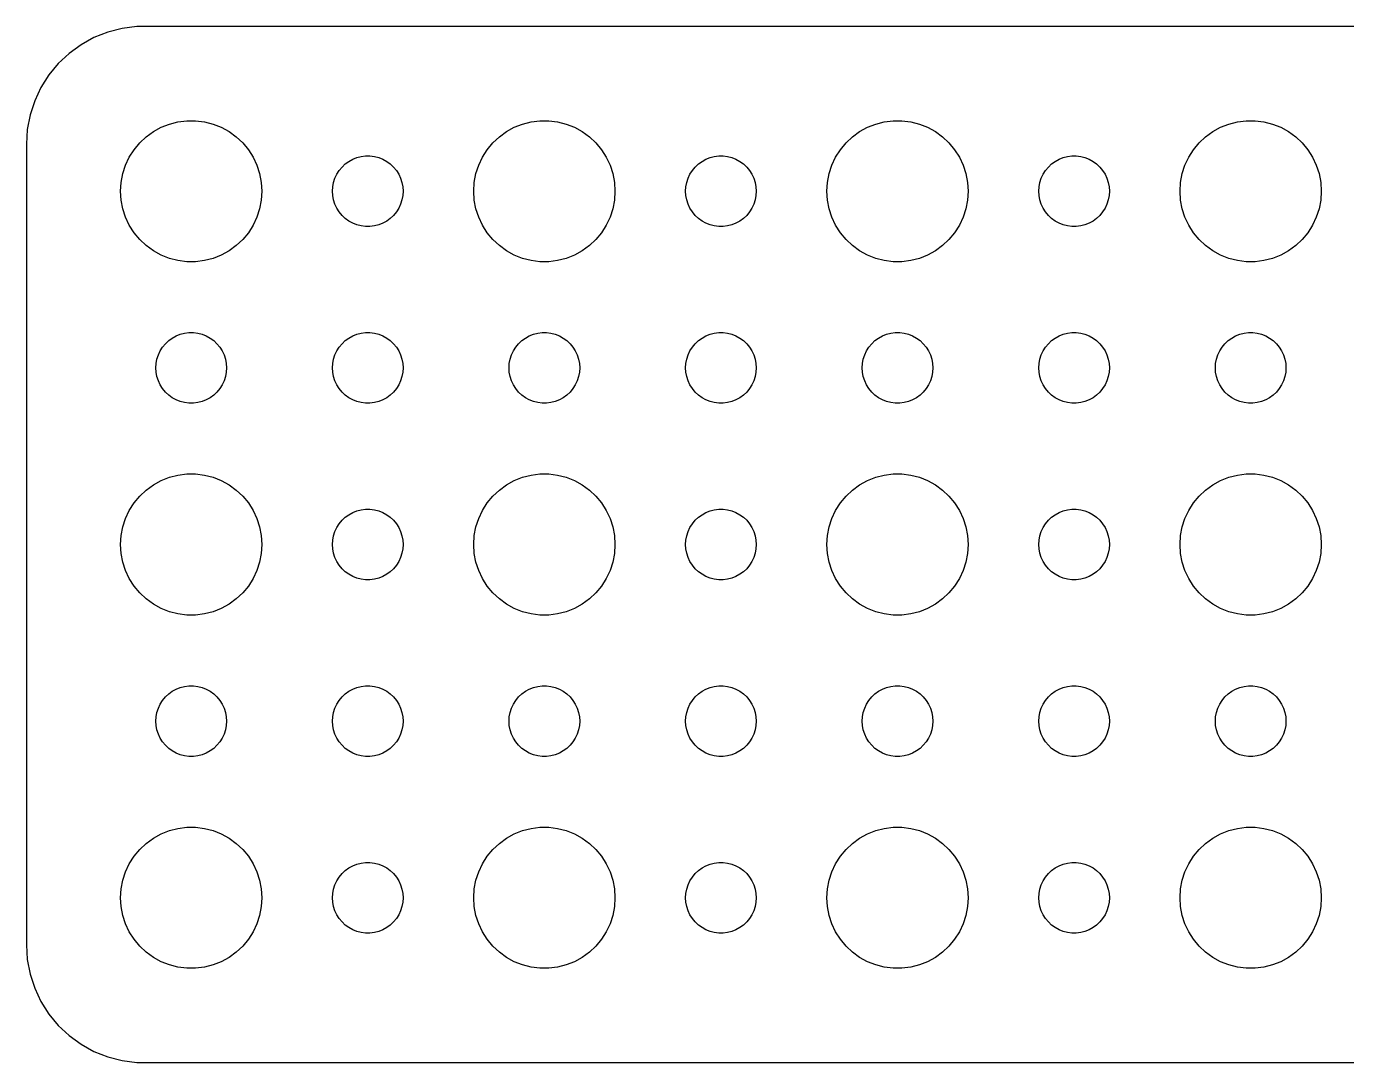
# Model space of a CAD drawing. Extents: x -112 to 112, y -22 to 22.
# Drawn here: x -112 to -55.9, y -22 to 22 of the extents above; entities that cross this region are included whole.
import ezdxf

# ---------------------------------------------------------------- set-up
doc = ezdxf.new("R2010")
doc.units = 0
doc.layers.get('0').update_dxf_attribs({"linetype": 'CONTINUOUS'})

msp = doc.modelspace()

# ---------------------------------------------------------------- linework, layer by layer
msp.add_lwpolyline([(107, 21.997), (-107, 21.997), (-107, 21.9901), (-107.314, 21.9901), (-107.937, 21.9114), (-108.545, 21.7553), (-109.129, 21.5241), (-109.679, 21.2216), (-110.187, 20.8526), (-110.645, 20.4227), (-111.045, 19.9389), (-111.382, 19.4088), (-111.649, 18.8406), (-111.843, 18.2434), (-111.961, 17.6267), (-112, 17), (-112, -17), (-111.961, -17.6267), (-111.843, -18.2434), (-111.649, -18.8406), (-111.382, -19.4088), (-111.045, -19.9389), (-110.645, -20.4227), (-110.187, -20.8526), (-109.679, -21.2216), (-109.129, -21.5241), (-108.545, -21.7553), (-107.937, -21.9114), (-107.314, -21.9901), (-107, -21.9901), (-107, -21.997), (107, -21.997)])
for points in [[(-105.188, 12.0059), (-105.562, 12.0531), (-105.927, 12.1468), (-106.277, 12.2855), (-106.607, 12.467), (-106.912, 12.6885), (-107.187, 12.9464), (-107.427, 13.2366), (-107.629, 13.5547), (-107.789, 13.8956), (-107.906, 14.2539), (-107.976, 14.624), (-108, 15), (-107.976, 15.376), (-107.906, 15.7461), (-107.789, 16.1044), (-107.629, 16.4453), (-107.427, 16.7634), (-107.187, 17.0536), (-106.912, 17.3115), (-106.607, 17.533), (-106.277, 17.7145), (-105.927, 17.8532), (-105.562, 17.9469), (-105.188, 17.9941), (-104.812, 17.9941), (-104.438, 17.9469), (-104.073, 17.8532), (-103.723, 17.7145), (-103.393, 17.533), (-103.088, 17.3115), (-102.813, 17.0536), (-102.573, 16.7634), (-102.371, 16.4453), (-102.211, 16.1044), (-102.094, 15.7461), (-102.024, 15.376), (-102, 15), (-102.024, 14.624), (-102.094, 14.2539), (-102.211, 13.8956), (-102.371, 13.5547), (-102.573, 13.2366), (-102.813, 12.9464), (-103.088, 12.6885), (-103.393, 12.467), (-103.723, 12.2855), (-104.073, 12.1468), (-104.438, 12.0531), (-104.812, 12.0059)], [(-90.1884, 12.0059), (-90.5621, 12.0531), (-90.9271, 12.1468), (-91.2773, 12.2855), (-91.6075, 12.467), (-91.9123, 12.6885), (-92.1869, 12.9464), (-92.4271, 13.2366), (-92.6289, 13.5547), (-92.7893, 13.8956), (-92.9057, 14.2539), (-92.9763, 14.624), (-93, 15), (-92.9763, 15.376), (-92.9057, 15.7461), (-92.7893, 16.1044), (-92.6289, 16.4453), (-92.4271, 16.7634), (-92.1869, 17.0536), (-91.9123, 17.3115), (-91.6075, 17.533), (-91.2773, 17.7145), (-90.9271, 17.8532), (-90.5621, 17.9469), (-90.1884, 17.9941), (-89.8116, 17.9941), (-89.4379, 17.9469), (-89.0729, 17.8532), (-88.7227, 17.7145), (-88.3925, 17.533), (-88.0877, 17.3115), (-87.8131, 17.0536), (-87.5729, 16.7634), (-87.3711, 16.4453), (-87.2107, 16.1044), (-87.0943, 15.7461), (-87.0237, 15.376), (-87, 15), (-87.0237, 14.624), (-87.0943, 14.2539), (-87.2107, 13.8956), (-87.3711, 13.5547), (-87.5729, 13.2366), (-87.8131, 12.9464), (-88.0877, 12.6885), (-88.3925, 12.467), (-88.7227, 12.2855), (-89.0729, 12.1468), (-89.4379, 12.0531), (-89.8116, 12.0059)], [(-75.1884, 12.0059), (-75.5621, 12.0531), (-75.9271, 12.1468), (-76.2773, 12.2855), (-76.6075, 12.467), (-76.9123, 12.6885), (-77.1869, 12.9464), (-77.4271, 13.2366), (-77.6289, 13.5547), (-77.7893, 13.8956), (-77.9057, 14.2539), (-77.9763, 14.624), (-78, 15), (-77.9763, 15.376), (-77.9057, 15.7461), (-77.7893, 16.1044), (-77.6289, 16.4453), (-77.4271, 16.7634), (-77.1869, 17.0536), (-76.9123, 17.3115), (-76.6075, 17.533), (-76.2773, 17.7145), (-75.9271, 17.8532), (-75.5621, 17.9469), (-75.1884, 17.9941), (-74.8116, 17.9941), (-74.4379, 17.9469), (-74.0729, 17.8532), (-73.7227, 17.7145), (-73.3925, 17.533), (-73.0877, 17.3115), (-72.8131, 17.0536), (-72.5729, 16.7634), (-72.3711, 16.4453), (-72.2107, 16.1044), (-72.0943, 15.7461), (-72.0237, 15.376), (-72, 15), (-72.0237, 14.624), (-72.0943, 14.2539), (-72.2107, 13.8956), (-72.3711, 13.5547), (-72.5729, 13.2366), (-72.8131, 12.9464), (-73.0877, 12.6885), (-73.3925, 12.467), (-73.7227, 12.2855), (-74.0729, 12.1468), (-74.4379, 12.0531), (-74.8116, 12.0059)], [(-60.1884, 12.0059), (-60.5621, 12.0531), (-60.9271, 12.1468), (-61.2773, 12.2855), (-61.6075, 12.467), (-61.9123, 12.6885), (-62.1869, 12.9464), (-62.4271, 13.2366), (-62.6289, 13.5547), (-62.7893, 13.8956), (-62.9057, 14.2539), (-62.9763, 14.624), (-63, 15), (-62.9763, 15.376), (-62.9057, 15.7461), (-62.7893, 16.1044), (-62.6289, 16.4453), (-62.4271, 16.7634), (-62.1869, 17.0536), (-61.9123, 17.3115), (-61.6075, 17.533), (-61.2773, 17.7145), (-60.9271, 17.8532), (-60.5621, 17.9469), (-60.1884, 17.9941), (-59.8116, 17.9941), (-59.4379, 17.9469), (-59.0729, 17.8532), (-58.7227, 17.7145), (-58.3925, 17.533), (-58.0877, 17.3115), (-57.8131, 17.0536), (-57.5729, 16.7634), (-57.3711, 16.4453), (-57.2107, 16.1044), (-57.0943, 15.7461), (-57.0237, 15.376), (-57, 15), (-57.0237, 14.624), (-57.0943, 14.2539), (-57.2107, 13.8956), (-57.3711, 13.5547), (-57.5729, 13.2366), (-57.8131, 12.9464), (-58.0877, 12.6885), (-58.3925, 12.467), (-58.7227, 12.2855), (-59.0729, 12.1468), (-59.4379, 12.0531), (-59.8116, 12.0059)], [(-97.5942, 13.503), (-97.7811, 13.5266), (-97.9635, 13.5734), (-98.1387, 13.6428), (-98.3037, 13.7335), (-98.4561, 13.8442), (-98.5935, 13.9732), (-98.7135, 14.1183), (-98.8145, 14.2774), (-98.8947, 14.4478), (-98.9529, 14.627), (-98.9882, 14.812), (-99, 15), (-98.9882, 15.188), (-98.9529, 15.373), (-98.8947, 15.5522), (-98.8145, 15.7226), (-98.7135, 15.8817), (-98.5935, 16.0268), (-98.4561, 16.1558), (-98.3037, 16.2665), (-98.1387, 16.3572), (-97.9635, 16.4266), (-97.7811, 16.4734), (-97.5942, 16.497), (-97.4058, 16.497), (-97.2189, 16.4734), (-97.0365, 16.4266), (-96.8613, 16.3572), (-96.6963, 16.2665), (-96.5439, 16.1558), (-96.4065, 16.0268), (-96.2865, 15.8817), (-96.1855, 15.7226), (-96.1053, 15.5522), (-96.0471, 15.373), (-96.0118, 15.188), (-96, 15), (-96.0118, 14.812), (-96.0471, 14.627), (-96.1053, 14.4478), (-96.1855, 14.2774), (-96.2865, 14.1183), (-96.4065, 13.9732), (-96.5439, 13.8442), (-96.6963, 13.7335), (-96.8613, 13.6428), (-97.0365, 13.5734), (-97.2189, 13.5266), (-97.4058, 13.503)], [(-82.5942, 13.503), (-82.7811, 13.5266), (-82.9635, 13.5734), (-83.1387, 13.6428), (-83.3037, 13.7335), (-83.4561, 13.8442), (-83.5935, 13.9732), (-83.7135, 14.1183), (-83.8145, 14.2774), (-83.8947, 14.4478), (-83.9529, 14.627), (-83.9882, 14.812), (-84, 15), (-83.9882, 15.188), (-83.9529, 15.373), (-83.8947, 15.5522), (-83.8145, 15.7226), (-83.7135, 15.8817), (-83.5935, 16.0268), (-83.4561, 16.1558), (-83.3037, 16.2665), (-83.1387, 16.3572), (-82.9635, 16.4266), (-82.7811, 16.4734), (-82.5942, 16.497), (-82.4058, 16.497), (-82.2189, 16.4734), (-82.0365, 16.4266), (-81.8613, 16.3572), (-81.6963, 16.2665), (-81.5439, 16.1558), (-81.4065, 16.0268), (-81.2865, 15.8817), (-81.1855, 15.7226), (-81.1053, 15.5522), (-81.0471, 15.373), (-81.0118, 15.188), (-81, 15), (-81.0118, 14.812), (-81.0471, 14.627), (-81.1053, 14.4478), (-81.1855, 14.2774), (-81.2865, 14.1183), (-81.4065, 13.9732), (-81.5439, 13.8442), (-81.6963, 13.7335), (-81.8613, 13.6428), (-82.0365, 13.5734), (-82.2189, 13.5266), (-82.4058, 13.503)], [(-67.5942, 13.503), (-67.7811, 13.5266), (-67.9635, 13.5734), (-68.1387, 13.6428), (-68.3037, 13.7335), (-68.4561, 13.8442), (-68.5935, 13.9732), (-68.7135, 14.1183), (-68.8145, 14.2774), (-68.8947, 14.4478), (-68.9529, 14.627), (-68.9882, 14.812), (-69, 15), (-68.9882, 15.188), (-68.9529, 15.373), (-68.8947, 15.5522), (-68.8145, 15.7226), (-68.7135, 15.8817), (-68.5935, 16.0268), (-68.4561, 16.1558), (-68.3037, 16.2665), (-68.1387, 16.3572), (-67.9635, 16.4266), (-67.7811, 16.4734), (-67.5942, 16.497), (-67.4058, 16.497), (-67.2189, 16.4734), (-67.0365, 16.4266), (-66.8613, 16.3572), (-66.6963, 16.2665), (-66.5439, 16.1558), (-66.4065, 16.0268), (-66.2865, 15.8817), (-66.1855, 15.7226), (-66.1053, 15.5522), (-66.0471, 15.373), (-66.0118, 15.188), (-66, 15), (-66.0118, 14.812), (-66.0471, 14.627), (-66.1053, 14.4478), (-66.1855, 14.2774), (-66.2865, 14.1183), (-66.4065, 13.9732), (-66.5439, 13.8442), (-66.6963, 13.7335), (-66.8613, 13.6428), (-67.0365, 13.5734), (-67.2189, 13.5266), (-67.4058, 13.503)], [(-105.094, 6.00296), (-105.281, 6.02657), (-105.464, 6.07342), (-105.639, 6.14276), (-105.804, 6.23351), (-105.956, 6.34423), (-106.093, 6.47318), (-106.214, 6.61832), (-106.314, 6.77737), (-106.395, 6.94781), (-106.453, 7.12697), (-106.488, 7.312), (-106.5, 7.5), (-106.488, 7.688), (-106.453, 7.87303), (-106.395, 8.05219), (-106.314, 8.22263), (-106.214, 8.38168), (-106.093, 8.52682), (-105.956, 8.65577), (-105.804, 8.76649), (-105.639, 8.85724), (-105.464, 8.92658), (-105.281, 8.97343), (-105.094, 8.99704), (-104.906, 8.99704), (-104.719, 8.97343), (-104.536, 8.92658), (-104.361, 8.85724), (-104.196, 8.76649), (-104.044, 8.65577), (-103.907, 8.52682), (-103.786, 8.38168), (-103.686, 8.22263), (-103.605, 8.05219), (-103.547, 7.87303), (-103.512, 7.688), (-103.5, 7.5), (-103.512, 7.312), (-103.547, 7.12697), (-103.605, 6.94781), (-103.686, 6.77737), (-103.786, 6.61832), (-103.907, 6.47318), (-104.044, 6.34423), (-104.196, 6.23351), (-104.361, 6.14276), (-104.536, 6.07342), (-104.719, 6.02657), (-104.906, 6.00296)], [(-97.5942, 6.00296), (-97.7811, 6.02657), (-97.9635, 6.07342), (-98.1387, 6.14276), (-98.3037, 6.23351), (-98.4561, 6.34423), (-98.5935, 6.47318), (-98.7135, 6.61832), (-98.8145, 6.77737), (-98.8947, 6.94781), (-98.9529, 7.12697), (-98.9882, 7.312), (-99, 7.5), (-98.9882, 7.688), (-98.9529, 7.87303), (-98.8947, 8.05219), (-98.8145, 8.22263), (-98.7135, 8.38168), (-98.5935, 8.52682), (-98.4561, 8.65577), (-98.3037, 8.76649), (-98.1387, 8.85724), (-97.9635, 8.92658), (-97.7811, 8.97343), (-97.5942, 8.99704), (-97.4058, 8.99704), (-97.2189, 8.97343), (-97.0365, 8.92658), (-96.8613, 8.85724), (-96.6963, 8.76649), (-96.5439, 8.65577), (-96.4065, 8.52682), (-96.2865, 8.38168), (-96.1855, 8.22263), (-96.1053, 8.05219), (-96.0471, 7.87303), (-96.0118, 7.688), (-96, 7.5), (-96.0118, 7.312), (-96.0471, 7.12697), (-96.1053, 6.94781), (-96.1855, 6.77737), (-96.2865, 6.61832), (-96.4065, 6.47318), (-96.5439, 6.34423), (-96.6963, 6.23351), (-96.8613, 6.14276), (-97.0365, 6.07342), (-97.2189, 6.02657), (-97.4058, 6.00296)], [(-90.0942, 6.00296), (-90.2811, 6.02657), (-90.4635, 6.07342), (-90.6387, 6.14276), (-90.8037, 6.23351), (-90.9561, 6.34423), (-91.0935, 6.47318), (-91.2135, 6.61832), (-91.3145, 6.77737), (-91.3947, 6.94781), (-91.4529, 7.12697), (-91.4882, 7.312), (-91.5, 7.5), (-91.4882, 7.688), (-91.4529, 7.87303), (-91.3947, 8.05219), (-91.3145, 8.22263), (-91.2135, 8.38168), (-91.0935, 8.52682), (-90.9561, 8.65577), (-90.8037, 8.76649), (-90.6387, 8.85724), (-90.4635, 8.92658), (-90.2811, 8.97343), (-90.0942, 8.99704), (-89.9058, 8.99704), (-89.7189, 8.97343), (-89.5365, 8.92658), (-89.3613, 8.85724), (-89.1963, 8.76649), (-89.0439, 8.65577), (-88.9065, 8.52682), (-88.7865, 8.38168), (-88.6855, 8.22263), (-88.6053, 8.05219), (-88.5471, 7.87303), (-88.5118, 7.688), (-88.5, 7.5), (-88.5118, 7.312), (-88.5471, 7.12697), (-88.6053, 6.94781), (-88.6855, 6.77737), (-88.7865, 6.61832), (-88.9065, 6.47318), (-89.0439, 6.34423), (-89.1963, 6.23351), (-89.3613, 6.14276), (-89.5365, 6.07342), (-89.7189, 6.02657), (-89.9058, 6.00296)], [(-82.5942, 6.00296), (-82.7811, 6.02657), (-82.9635, 6.07342), (-83.1387, 6.14276), (-83.3037, 6.23351), (-83.4561, 6.34423), (-83.5935, 6.47318), (-83.7135, 6.61832), (-83.8145, 6.77737), (-83.8947, 6.94781), (-83.9529, 7.12697), (-83.9882, 7.312), (-84, 7.5), (-83.9882, 7.688), (-83.9529, 7.87303), (-83.8947, 8.05219), (-83.8145, 8.22263), (-83.7135, 8.38168), (-83.5935, 8.52682), (-83.4561, 8.65577), (-83.3037, 8.76649), (-83.1387, 8.85724), (-82.9635, 8.92658), (-82.7811, 8.97343), (-82.5942, 8.99704), (-82.4058, 8.99704), (-82.2189, 8.97343), (-82.0365, 8.92658), (-81.8613, 8.85724), (-81.6963, 8.76649), (-81.5439, 8.65577), (-81.4065, 8.52682), (-81.2865, 8.38168), (-81.1855, 8.22263), (-81.1053, 8.05219), (-81.0471, 7.87303), (-81.0118, 7.688), (-81, 7.5), (-81.0118, 7.312), (-81.0471, 7.12697), (-81.1053, 6.94781), (-81.1855, 6.77737), (-81.2865, 6.61832), (-81.4065, 6.47318), (-81.5439, 6.34423), (-81.6963, 6.23351), (-81.8613, 6.14276), (-82.0365, 6.07342), (-82.2189, 6.02657), (-82.4058, 6.00296)], [(-75.0942, 6.00296), (-75.2811, 6.02657), (-75.4635, 6.07342), (-75.6387, 6.14276), (-75.8037, 6.23351), (-75.9561, 6.34423), (-76.0935, 6.47318), (-76.2135, 6.61832), (-76.3145, 6.77737), (-76.3947, 6.94781), (-76.4529, 7.12697), (-76.4882, 7.312), (-76.5, 7.5), (-76.4882, 7.688), (-76.4529, 7.87303), (-76.3947, 8.05219), (-76.3145, 8.22263), (-76.2135, 8.38168), (-76.0935, 8.52682), (-75.9561, 8.65577), (-75.8037, 8.76649), (-75.6387, 8.85724), (-75.4635, 8.92658), (-75.2811, 8.97343), (-75.0942, 8.99704), (-74.9058, 8.99704), (-74.7189, 8.97343), (-74.5365, 8.92658), (-74.3613, 8.85724), (-74.1963, 8.76649), (-74.0439, 8.65577), (-73.9065, 8.52682), (-73.7865, 8.38168), (-73.6855, 8.22263), (-73.6053, 8.05219), (-73.5471, 7.87303), (-73.5118, 7.688), (-73.5, 7.5), (-73.5118, 7.312), (-73.5471, 7.12697), (-73.6053, 6.94781), (-73.6855, 6.77737), (-73.7865, 6.61832), (-73.9065, 6.47318), (-74.0439, 6.34423), (-74.1963, 6.23351), (-74.3613, 6.14276), (-74.5365, 6.07342), (-74.7189, 6.02657), (-74.9058, 6.00296)], [(-67.5942, 6.00296), (-67.7811, 6.02657), (-67.9635, 6.07342), (-68.1387, 6.14276), (-68.3037, 6.23351), (-68.4561, 6.34423), (-68.5935, 6.47318), (-68.7135, 6.61832), (-68.8145, 6.77737), (-68.8947, 6.94781), (-68.9529, 7.12697), (-68.9882, 7.312), (-69, 7.5), (-68.9882, 7.688), (-68.9529, 7.87303), (-68.8947, 8.05219), (-68.8145, 8.22263), (-68.7135, 8.38168), (-68.5935, 8.52682), (-68.4561, 8.65577), (-68.3037, 8.76649), (-68.1387, 8.85724), (-67.9635, 8.92658), (-67.7811, 8.97343), (-67.5942, 8.99704), (-67.4058, 8.99704), (-67.2189, 8.97343), (-67.0365, 8.92658), (-66.8613, 8.85724), (-66.6963, 8.76649), (-66.5439, 8.65577), (-66.4065, 8.52682), (-66.2865, 8.38168), (-66.1855, 8.22263), (-66.1053, 8.05219), (-66.0471, 7.87303), (-66.0118, 7.688), (-66, 7.5), (-66.0118, 7.312), (-66.0471, 7.12697), (-66.1053, 6.94781), (-66.1855, 6.77737), (-66.2865, 6.61832), (-66.4065, 6.47318), (-66.5439, 6.34423), (-66.6963, 6.23351), (-66.8613, 6.14276), (-67.0365, 6.07342), (-67.2189, 6.02657), (-67.4058, 6.00296)], [(-60.0942, 6.00296), (-60.2811, 6.02657), (-60.4635, 6.07342), (-60.6387, 6.14276), (-60.8037, 6.23351), (-60.9561, 6.34423), (-61.0935, 6.47318), (-61.2135, 6.61832), (-61.3145, 6.77737), (-61.3947, 6.94781), (-61.4529, 7.12697), (-61.4882, 7.312), (-61.5, 7.5), (-61.4882, 7.688), (-61.4529, 7.87303), (-61.3947, 8.05219), (-61.3145, 8.22263), (-61.2135, 8.38168), (-61.0935, 8.52682), (-60.9561, 8.65577), (-60.8037, 8.76649), (-60.6387, 8.85724), (-60.4635, 8.92658), (-60.2811, 8.97343), (-60.0942, 8.99704), (-59.9058, 8.99704), (-59.7189, 8.97343), (-59.5365, 8.92658), (-59.3613, 8.85724), (-59.1963, 8.76649), (-59.0439, 8.65577), (-58.9065, 8.52682), (-58.7865, 8.38168), (-58.6855, 8.22263), (-58.6053, 8.05219), (-58.5471, 7.87303), (-58.5118, 7.688), (-58.5, 7.5), (-58.5118, 7.312), (-58.5471, 7.12697), (-58.6053, 6.94781), (-58.6855, 6.77737), (-58.7865, 6.61832), (-58.9065, 6.47318), (-59.0439, 6.34423), (-59.1963, 6.23351), (-59.3613, 6.14276), (-59.5365, 6.07342), (-59.7189, 6.02657), (-59.9058, 6.00296)], [(-105.188, -2.99408), (-105.562, -2.94686), (-105.927, -2.85317), (-106.277, -2.71448), (-106.607, -2.53298), (-106.912, -2.31154), (-107.187, -2.05364), (-107.427, -1.76336), (-107.629, -1.44526), (-107.789, -1.10437), (-107.906, -0.74607), (-107.976, -0.376), (-108, 0), (-107.976, 0.376), (-107.906, 0.74607), (-107.789, 1.10437), (-107.629, 1.44526), (-107.427, 1.76336), (-107.187, 2.05364), (-106.912, 2.31154), (-106.607, 2.53298), (-106.277, 2.71448), (-105.927, 2.85317), (-105.562, 2.94686), (-105.188, 2.99408), (-104.812, 2.99408), (-104.438, 2.94686), (-104.073, 2.85317), (-103.723, 2.71448), (-103.393, 2.53298), (-103.088, 2.31154), (-102.813, 2.05364), (-102.573, 1.76336), (-102.371, 1.44526), (-102.211, 1.10437), (-102.094, 0.74607), (-102.024, 0.376), (-102, 0), (-102.024, -0.376), (-102.094, -0.74607), (-102.211, -1.10437), (-102.371, -1.44526), (-102.573, -1.76336), (-102.813, -2.05364), (-103.088, -2.31154), (-103.393, -2.53298), (-103.723, -2.71448), (-104.073, -2.85317), (-104.438, -2.94686), (-104.812, -2.99408)], [(-90.1884, -2.99408), (-90.5621, -2.94686), (-90.9271, -2.85317), (-91.2773, -2.71448), (-91.6075, -2.53298), (-91.9123, -2.31154), (-92.1869, -2.05364), (-92.4271, -1.76336), (-92.6289, -1.44526), (-92.7893, -1.10437), (-92.9057, -0.74607), (-92.9763, -0.376), (-93, 0), (-92.9763, 0.376), (-92.9057, 0.74607), (-92.7893, 1.10437), (-92.6289, 1.44526), (-92.4271, 1.76336), (-92.1869, 2.05364), (-91.9123, 2.31154), (-91.6075, 2.53298), (-91.2773, 2.71448), (-90.9271, 2.85317), (-90.5621, 2.94686), (-90.1884, 2.99408), (-89.8116, 2.99408), (-89.4379, 2.94686), (-89.0729, 2.85317), (-88.7227, 2.71448), (-88.3925, 2.53298), (-88.0877, 2.31154), (-87.8131, 2.05364), (-87.5729, 1.76336), (-87.3711, 1.44526), (-87.2107, 1.10437), (-87.0943, 0.74607), (-87.0237, 0.376), (-87, 0), (-87.0237, -0.376), (-87.0943, -0.74607), (-87.2107, -1.10437), (-87.3711, -1.44526), (-87.5729, -1.76336), (-87.8131, -2.05364), (-88.0877, -2.31154), (-88.3925, -2.53298), (-88.7227, -2.71448), (-89.0729, -2.85317), (-89.4379, -2.94686), (-89.8116, -2.99408)], [(-75.1884, -2.99408), (-75.5621, -2.94686), (-75.9271, -2.85317), (-76.2773, -2.71448), (-76.6075, -2.53298), (-76.9123, -2.31154), (-77.1869, -2.05364), (-77.4271, -1.76336), (-77.6289, -1.44526), (-77.7893, -1.10437), (-77.9057, -0.74607), (-77.9763, -0.376), (-78, 0), (-77.9763, 0.376), (-77.9057, 0.74607), (-77.7893, 1.10437), (-77.6289, 1.44526), (-77.4271, 1.76336), (-77.1869, 2.05364), (-76.9123, 2.31154), (-76.6075, 2.53298), (-76.2773, 2.71448), (-75.9271, 2.85317), (-75.5621, 2.94686), (-75.1884, 2.99408), (-74.8116, 2.99408), (-74.4379, 2.94686), (-74.0729, 2.85317), (-73.7227, 2.71448), (-73.3925, 2.53298), (-73.0877, 2.31154), (-72.8131, 2.05364), (-72.5729, 1.76336), (-72.3711, 1.44526), (-72.2107, 1.10437), (-72.0943, 0.74607), (-72.0237, 0.376), (-72, 0), (-72.0237, -0.376), (-72.0943, -0.74607), (-72.2107, -1.10437), (-72.3711, -1.44526), (-72.5729, -1.76336), (-72.8131, -2.05364), (-73.0877, -2.31154), (-73.3925, -2.53298), (-73.7227, -2.71448), (-74.0729, -2.85317), (-74.4379, -2.94686), (-74.8116, -2.99408)], [(-60.1884, -2.99408), (-60.5621, -2.94686), (-60.9271, -2.85317), (-61.2773, -2.71448), (-61.6075, -2.53298), (-61.9123, -2.31154), (-62.1869, -2.05364), (-62.4271, -1.76336), (-62.6289, -1.44526), (-62.7893, -1.10437), (-62.9057, -0.74607), (-62.9763, -0.376), (-63, 0), (-62.9763, 0.376), (-62.9057, 0.74607), (-62.7893, 1.10437), (-62.6289, 1.44526), (-62.4271, 1.76336), (-62.1869, 2.05364), (-61.9123, 2.31154), (-61.6075, 2.53298), (-61.2773, 2.71448), (-60.9271, 2.85317), (-60.5621, 2.94686), (-60.1884, 2.99408), (-59.8116, 2.99408), (-59.4379, 2.94686), (-59.0729, 2.85317), (-58.7227, 2.71448), (-58.3925, 2.53298), (-58.0877, 2.31154), (-57.8131, 2.05364), (-57.5729, 1.76336), (-57.3711, 1.44526), (-57.2107, 1.10437), (-57.0943, 0.74607), (-57.0237, 0.376), (-57, 0), (-57.0237, -0.376), (-57.0943, -0.74607), (-57.2107, -1.10437), (-57.3711, -1.44526), (-57.5729, -1.76336), (-57.8131, -2.05364), (-58.0877, -2.31154), (-58.3925, -2.53298), (-58.7227, -2.71448), (-59.0729, -2.85317), (-59.4379, -2.94686), (-59.8116, -2.99408)], [(-97.5942, -1.49704), (-97.7811, -1.47343), (-97.9635, -1.42658), (-98.1387, -1.35724), (-98.3037, -1.26649), (-98.4561, -1.15577), (-98.5935, -1.02682), (-98.7135, -0.881678), (-98.8145, -0.722631), (-98.8947, -0.552187), (-98.9529, -0.373035), (-98.9882, -0.188), (-99, 0), (-98.9882, 0.188), (-98.9529, 0.373035), (-98.8947, 0.552187), (-98.8145, 0.722631), (-98.7135, 0.881678), (-98.5935, 1.02682), (-98.4561, 1.15577), (-98.3037, 1.26649), (-98.1387, 1.35724), (-97.9635, 1.42658), (-97.7811, 1.47343), (-97.5942, 1.49704), (-97.4058, 1.49704), (-97.2189, 1.47343), (-97.0365, 1.42658), (-96.8613, 1.35724), (-96.6963, 1.26649), (-96.5439, 1.15577), (-96.4065, 1.02682), (-96.2865, 0.881678), (-96.1855, 0.722631), (-96.1053, 0.552187), (-96.0471, 0.373035), (-96.0118, 0.188), (-96, 0), (-96.0118, -0.188), (-96.0471, -0.373035), (-96.1053, -0.552187), (-96.1855, -0.722631), (-96.2865, -0.881678), (-96.4065, -1.02682), (-96.5439, -1.15577), (-96.6963, -1.26649), (-96.8613, -1.35724), (-97.0365, -1.42658), (-97.2189, -1.47343), (-97.4058, -1.49704)], [(-82.5942, -1.49704), (-82.7811, -1.47343), (-82.9635, -1.42658), (-83.1387, -1.35724), (-83.3037, -1.26649), (-83.4561, -1.15577), (-83.5935, -1.02682), (-83.7135, -0.881678), (-83.8145, -0.722631), (-83.8947, -0.552187), (-83.9529, -0.373035), (-83.9882, -0.188), (-84, 0), (-83.9882, 0.188), (-83.9529, 0.373035), (-83.8947, 0.552187), (-83.8145, 0.722631), (-83.7135, 0.881678), (-83.5935, 1.02682), (-83.4561, 1.15577), (-83.3037, 1.26649), (-83.1387, 1.35724), (-82.9635, 1.42658), (-82.7811, 1.47343), (-82.5942, 1.49704), (-82.4058, 1.49704), (-82.2189, 1.47343), (-82.0365, 1.42658), (-81.8613, 1.35724), (-81.6963, 1.26649), (-81.5439, 1.15577), (-81.4065, 1.02682), (-81.2865, 0.881678), (-81.1855, 0.722631), (-81.1053, 0.552187), (-81.0471, 0.373035), (-81.0118, 0.188), (-81, 0), (-81.0118, -0.188), (-81.0471, -0.373035), (-81.1053, -0.552187), (-81.1855, -0.722631), (-81.2865, -0.881678), (-81.4065, -1.02682), (-81.5439, -1.15577), (-81.6963, -1.26649), (-81.8613, -1.35724), (-82.0365, -1.42658), (-82.2189, -1.47343), (-82.4058, -1.49704)], [(-67.5942, -1.49704), (-67.7811, -1.47343), (-67.9635, -1.42658), (-68.1387, -1.35724), (-68.3037, -1.26649), (-68.4561, -1.15577), (-68.5935, -1.02682), (-68.7135, -0.881678), (-68.8145, -0.722631), (-68.8947, -0.552187), (-68.9529, -0.373035), (-68.9882, -0.188), (-69, 0), (-68.9882, 0.188), (-68.9529, 0.373035), (-68.8947, 0.552187), (-68.8145, 0.722631), (-68.7135, 0.881678), (-68.5935, 1.02682), (-68.4561, 1.15577), (-68.3037, 1.26649), (-68.1387, 1.35724), (-67.9635, 1.42658), (-67.7811, 1.47343), (-67.5942, 1.49704), (-67.4058, 1.49704), (-67.2189, 1.47343), (-67.0365, 1.42658), (-66.8613, 1.35724), (-66.6963, 1.26649), (-66.5439, 1.15577), (-66.4065, 1.02682), (-66.2865, 0.881678), (-66.1855, 0.722631), (-66.1053, 0.552187), (-66.0471, 0.373035), (-66.0118, 0.188), (-66, 0), (-66.0118, -0.188), (-66.0471, -0.373035), (-66.1053, -0.552187), (-66.1855, -0.722631), (-66.2865, -0.881678), (-66.4065, -1.02682), (-66.5439, -1.15577), (-66.6963, -1.26649), (-66.8613, -1.35724), (-67.0365, -1.42658), (-67.2189, -1.47343), (-67.4058, -1.49704)], [(-105.094, -8.99704), (-105.281, -8.97343), (-105.464, -8.92658), (-105.639, -8.85724), (-105.804, -8.76649), (-105.956, -8.65577), (-106.093, -8.52682), (-106.214, -8.38168), (-106.314, -8.22263), (-106.395, -8.05219), (-106.453, -7.87303), (-106.488, -7.688), (-106.5, -7.5), (-106.488, -7.312), (-106.453, -7.12697), (-106.395, -6.94781), (-106.314, -6.77737), (-106.214, -6.61832), (-106.093, -6.47318), (-105.956, -6.34423), (-105.804, -6.23351), (-105.639, -6.14276), (-105.464, -6.07342), (-105.281, -6.02657), (-105.094, -6.00296), (-104.906, -6.00296), (-104.719, -6.02657), (-104.536, -6.07342), (-104.361, -6.14276), (-104.196, -6.23351), (-104.044, -6.34423), (-103.907, -6.47318), (-103.786, -6.61832), (-103.686, -6.77737), (-103.605, -6.94781), (-103.547, -7.12697), (-103.512, -7.312), (-103.5, -7.5), (-103.512, -7.688), (-103.547, -7.87303), (-103.605, -8.05219), (-103.686, -8.22263), (-103.786, -8.38168), (-103.907, -8.52682), (-104.044, -8.65577), (-104.196, -8.76649), (-104.361, -8.85724), (-104.536, -8.92658), (-104.719, -8.97343), (-104.906, -8.99704)], [(-97.5942, -8.99704), (-97.7811, -8.97343), (-97.9635, -8.92658), (-98.1387, -8.85724), (-98.3037, -8.76649), (-98.4561, -8.65577), (-98.5935, -8.52682), (-98.7135, -8.38168), (-98.8145, -8.22263), (-98.8947, -8.05219), (-98.9529, -7.87303), (-98.9882, -7.688), (-99, -7.5), (-98.9882, -7.312), (-98.9529, -7.12697), (-98.8947, -6.94781), (-98.8145, -6.77737), (-98.7135, -6.61832), (-98.5935, -6.47318), (-98.4561, -6.34423), (-98.3037, -6.23351), (-98.1387, -6.14276), (-97.9635, -6.07342), (-97.7811, -6.02657), (-97.5942, -6.00296), (-97.4058, -6.00296), (-97.2189, -6.02657), (-97.0365, -6.07342), (-96.8613, -6.14276), (-96.6963, -6.23351), (-96.5439, -6.34423), (-96.4065, -6.47318), (-96.2865, -6.61832), (-96.1855, -6.77737), (-96.1053, -6.94781), (-96.0471, -7.12697), (-96.0118, -7.312), (-96, -7.5), (-96.0118, -7.688), (-96.0471, -7.87303), (-96.1053, -8.05219), (-96.1855, -8.22263), (-96.2865, -8.38168), (-96.4065, -8.52682), (-96.5439, -8.65577), (-96.6963, -8.76649), (-96.8613, -8.85724), (-97.0365, -8.92658), (-97.2189, -8.97343), (-97.4058, -8.99704)], [(-90.0942, -8.99704), (-90.2811, -8.97343), (-90.4635, -8.92658), (-90.6387, -8.85724), (-90.8037, -8.76649), (-90.9561, -8.65577), (-91.0935, -8.52682), (-91.2135, -8.38168), (-91.3145, -8.22263), (-91.3947, -8.05219), (-91.4529, -7.87303), (-91.4882, -7.688), (-91.5, -7.5), (-91.4882, -7.312), (-91.4529, -7.12697), (-91.3947, -6.94781), (-91.3145, -6.77737), (-91.2135, -6.61832), (-91.0935, -6.47318), (-90.9561, -6.34423), (-90.8037, -6.23351), (-90.6387, -6.14276), (-90.4635, -6.07342), (-90.2811, -6.02657), (-90.0942, -6.00296), (-89.9058, -6.00296), (-89.7189, -6.02657), (-89.5365, -6.07342), (-89.3613, -6.14276), (-89.1963, -6.23351), (-89.0439, -6.34423), (-88.9065, -6.47318), (-88.7865, -6.61832), (-88.6855, -6.77737), (-88.6053, -6.94781), (-88.5471, -7.12697), (-88.5118, -7.312), (-88.5, -7.5), (-88.5118, -7.688), (-88.5471, -7.87303), (-88.6053, -8.05219), (-88.6855, -8.22263), (-88.7865, -8.38168), (-88.9065, -8.52682), (-89.0439, -8.65577), (-89.1963, -8.76649), (-89.3613, -8.85724), (-89.5365, -8.92658), (-89.7189, -8.97343), (-89.9058, -8.99704)], [(-82.5942, -8.99704), (-82.7811, -8.97343), (-82.9635, -8.92658), (-83.1387, -8.85724), (-83.3037, -8.76649), (-83.4561, -8.65577), (-83.5935, -8.52682), (-83.7135, -8.38168), (-83.8145, -8.22263), (-83.8947, -8.05219), (-83.9529, -7.87303), (-83.9882, -7.688), (-84, -7.5), (-83.9882, -7.312), (-83.9529, -7.12697), (-83.8947, -6.94781), (-83.8145, -6.77737), (-83.7135, -6.61832), (-83.5935, -6.47318), (-83.4561, -6.34423), (-83.3037, -6.23351), (-83.1387, -6.14276), (-82.9635, -6.07342), (-82.7811, -6.02657), (-82.5942, -6.00296), (-82.4058, -6.00296), (-82.2189, -6.02657), (-82.0365, -6.07342), (-81.8613, -6.14276), (-81.6963, -6.23351), (-81.5439, -6.34423), (-81.4065, -6.47318), (-81.2865, -6.61832), (-81.1855, -6.77737), (-81.1053, -6.94781), (-81.0471, -7.12697), (-81.0118, -7.312), (-81, -7.5), (-81.0118, -7.688), (-81.0471, -7.87303), (-81.1053, -8.05219), (-81.1855, -8.22263), (-81.2865, -8.38168), (-81.4065, -8.52682), (-81.5439, -8.65577), (-81.6963, -8.76649), (-81.8613, -8.85724), (-82.0365, -8.92658), (-82.2189, -8.97343), (-82.4058, -8.99704)], [(-75.0942, -8.99704), (-75.2811, -8.97343), (-75.4635, -8.92658), (-75.6387, -8.85724), (-75.8037, -8.76649), (-75.9561, -8.65577), (-76.0935, -8.52682), (-76.2135, -8.38168), (-76.3145, -8.22263), (-76.3947, -8.05219), (-76.4529, -7.87303), (-76.4882, -7.688), (-76.5, -7.5), (-76.4882, -7.312), (-76.4529, -7.12697), (-76.3947, -6.94781), (-76.3145, -6.77737), (-76.2135, -6.61832), (-76.0935, -6.47318), (-75.9561, -6.34423), (-75.8037, -6.23351), (-75.6387, -6.14276), (-75.4635, -6.07342), (-75.2811, -6.02657), (-75.0942, -6.00296), (-74.9058, -6.00296), (-74.7189, -6.02657), (-74.5365, -6.07342), (-74.3613, -6.14276), (-74.1963, -6.23351), (-74.0439, -6.34423), (-73.9065, -6.47318), (-73.7865, -6.61832), (-73.6855, -6.77737), (-73.6053, -6.94781), (-73.5471, -7.12697), (-73.5118, -7.312), (-73.5, -7.5), (-73.5118, -7.688), (-73.5471, -7.87303), (-73.6053, -8.05219), (-73.6855, -8.22263), (-73.7865, -8.38168), (-73.9065, -8.52682), (-74.0439, -8.65577), (-74.1963, -8.76649), (-74.3613, -8.85724), (-74.5365, -8.92658), (-74.7189, -8.97343), (-74.9058, -8.99704)], [(-67.5942, -8.99704), (-67.7811, -8.97343), (-67.9635, -8.92658), (-68.1387, -8.85724), (-68.3037, -8.76649), (-68.4561, -8.65577), (-68.5935, -8.52682), (-68.7135, -8.38168), (-68.8145, -8.22263), (-68.8947, -8.05219), (-68.9529, -7.87303), (-68.9882, -7.688), (-69, -7.5), (-68.9882, -7.312), (-68.9529, -7.12697), (-68.8947, -6.94781), (-68.8145, -6.77737), (-68.7135, -6.61832), (-68.5935, -6.47318), (-68.4561, -6.34423), (-68.3037, -6.23351), (-68.1387, -6.14276), (-67.9635, -6.07342), (-67.7811, -6.02657), (-67.5942, -6.00296), (-67.4058, -6.00296), (-67.2189, -6.02657), (-67.0365, -6.07342), (-66.8613, -6.14276), (-66.6963, -6.23351), (-66.5439, -6.34423), (-66.4065, -6.47318), (-66.2865, -6.61832), (-66.1855, -6.77737), (-66.1053, -6.94781), (-66.0471, -7.12697), (-66.0118, -7.312), (-66, -7.5), (-66.0118, -7.688), (-66.0471, -7.87303), (-66.1053, -8.05219), (-66.1855, -8.22263), (-66.2865, -8.38168), (-66.4065, -8.52682), (-66.5439, -8.65577), (-66.6963, -8.76649), (-66.8613, -8.85724), (-67.0365, -8.92658), (-67.2189, -8.97343), (-67.4058, -8.99704)], [(-60.0942, -8.99704), (-60.2811, -8.97343), (-60.4635, -8.92658), (-60.6387, -8.85724), (-60.8037, -8.76649), (-60.9561, -8.65577), (-61.0935, -8.52682), (-61.2135, -8.38168), (-61.3145, -8.22263), (-61.3947, -8.05219), (-61.4529, -7.87303), (-61.4882, -7.688), (-61.5, -7.5), (-61.4882, -7.312), (-61.4529, -7.12697), (-61.3947, -6.94781), (-61.3145, -6.77737), (-61.2135, -6.61832), (-61.0935, -6.47318), (-60.9561, -6.34423), (-60.8037, -6.23351), (-60.6387, -6.14276), (-60.4635, -6.07342), (-60.2811, -6.02657), (-60.0942, -6.00296), (-59.9058, -6.00296), (-59.7189, -6.02657), (-59.5365, -6.07342), (-59.3613, -6.14276), (-59.1963, -6.23351), (-59.0439, -6.34423), (-58.9065, -6.47318), (-58.7865, -6.61832), (-58.6855, -6.77737), (-58.6053, -6.94781), (-58.5471, -7.12697), (-58.5118, -7.312), (-58.5, -7.5), (-58.5118, -7.688), (-58.5471, -7.87303), (-58.6053, -8.05219), (-58.6855, -8.22263), (-58.7865, -8.38168), (-58.9065, -8.52682), (-59.0439, -8.65577), (-59.1963, -8.76649), (-59.3613, -8.85724), (-59.5365, -8.92658), (-59.7189, -8.97343), (-59.9058, -8.99704)], [(-105.188, -17.9941), (-105.562, -17.9469), (-105.927, -17.8532), (-106.277, -17.7145), (-106.607, -17.533), (-106.912, -17.3115), (-107.187, -17.0536), (-107.427, -16.7634), (-107.629, -16.4453), (-107.789, -16.1044), (-107.906, -15.7461), (-107.976, -15.376), (-108, -15), (-107.976, -14.624), (-107.906, -14.2539), (-107.789, -13.8956), (-107.629, -13.5547), (-107.427, -13.2366), (-107.187, -12.9464), (-106.912, -12.6885), (-106.607, -12.467), (-106.277, -12.2855), (-105.927, -12.1468), (-105.562, -12.0531), (-105.188, -12.0059), (-104.812, -12.0059), (-104.438, -12.0531), (-104.073, -12.1468), (-103.723, -12.2855), (-103.393, -12.467), (-103.088, -12.6885), (-102.813, -12.9464), (-102.573, -13.2366), (-102.371, -13.5547), (-102.211, -13.8956), (-102.094, -14.2539), (-102.024, -14.624), (-102, -15), (-102.024, -15.376), (-102.094, -15.7461), (-102.211, -16.1044), (-102.371, -16.4453), (-102.573, -16.7634), (-102.813, -17.0536), (-103.088, -17.3115), (-103.393, -17.533), (-103.723, -17.7145), (-104.073, -17.8532), (-104.438, -17.9469), (-104.812, -17.9941)], [(-90.1884, -17.9941), (-90.5621, -17.9469), (-90.9271, -17.8532), (-91.2773, -17.7145), (-91.6075, -17.533), (-91.9123, -17.3115), (-92.1869, -17.0536), (-92.4271, -16.7634), (-92.6289, -16.4453), (-92.7893, -16.1044), (-92.9057, -15.7461), (-92.9763, -15.376), (-93, -15), (-92.9763, -14.624), (-92.9057, -14.2539), (-92.7893, -13.8956), (-92.6289, -13.5547), (-92.4271, -13.2366), (-92.1869, -12.9464), (-91.9123, -12.6885), (-91.6075, -12.467), (-91.2773, -12.2855), (-90.9271, -12.1468), (-90.5621, -12.0531), (-90.1884, -12.0059), (-89.8116, -12.0059), (-89.4379, -12.0531), (-89.0729, -12.1468), (-88.7227, -12.2855), (-88.3925, -12.467), (-88.0877, -12.6885), (-87.8131, -12.9464), (-87.5729, -13.2366), (-87.3711, -13.5547), (-87.2107, -13.8956), (-87.0943, -14.2539), (-87.0237, -14.624), (-87, -15), (-87.0237, -15.376), (-87.0943, -15.7461), (-87.2107, -16.1044), (-87.3711, -16.4453), (-87.5729, -16.7634), (-87.8131, -17.0536), (-88.0877, -17.3115), (-88.3925, -17.533), (-88.7227, -17.7145), (-89.0729, -17.8532), (-89.4379, -17.9469), (-89.8116, -17.9941)], [(-75.1884, -17.9941), (-75.5621, -17.9469), (-75.9271, -17.8532), (-76.2773, -17.7145), (-76.6075, -17.533), (-76.9123, -17.3115), (-77.1869, -17.0536), (-77.4271, -16.7634), (-77.6289, -16.4453), (-77.7893, -16.1044), (-77.9057, -15.7461), (-77.9763, -15.376), (-78, -15), (-77.9763, -14.624), (-77.9057, -14.2539), (-77.7893, -13.8956), (-77.6289, -13.5547), (-77.4271, -13.2366), (-77.1869, -12.9464), (-76.9123, -12.6885), (-76.6075, -12.467), (-76.2773, -12.2855), (-75.9271, -12.1468), (-75.5621, -12.0531), (-75.1884, -12.0059), (-74.8116, -12.0059), (-74.4379, -12.0531), (-74.0729, -12.1468), (-73.7227, -12.2855), (-73.3925, -12.467), (-73.0877, -12.6885), (-72.8131, -12.9464), (-72.5729, -13.2366), (-72.3711, -13.5547), (-72.2107, -13.8956), (-72.0943, -14.2539), (-72.0237, -14.624), (-72, -15), (-72.0237, -15.376), (-72.0943, -15.7461), (-72.2107, -16.1044), (-72.3711, -16.4453), (-72.5729, -16.7634), (-72.8131, -17.0536), (-73.0877, -17.3115), (-73.3925, -17.533), (-73.7227, -17.7145), (-74.0729, -17.8532), (-74.4379, -17.9469), (-74.8116, -17.9941)], [(-60.1884, -17.9941), (-60.5621, -17.9469), (-60.9271, -17.8532), (-61.2773, -17.7145), (-61.6075, -17.533), (-61.9123, -17.3115), (-62.1869, -17.0536), (-62.4271, -16.7634), (-62.6289, -16.4453), (-62.7893, -16.1044), (-62.9057, -15.7461), (-62.9763, -15.376), (-63, -15), (-62.9763, -14.624), (-62.9057, -14.2539), (-62.7893, -13.8956), (-62.6289, -13.5547), (-62.4271, -13.2366), (-62.1869, -12.9464), (-61.9123, -12.6885), (-61.6075, -12.467), (-61.2773, -12.2855), (-60.9271, -12.1468), (-60.5621, -12.0531), (-60.1884, -12.0059), (-59.8116, -12.0059), (-59.4379, -12.0531), (-59.0729, -12.1468), (-58.7227, -12.2855), (-58.3925, -12.467), (-58.0877, -12.6885), (-57.8131, -12.9464), (-57.5729, -13.2366), (-57.3711, -13.5547), (-57.2107, -13.8956), (-57.0943, -14.2539), (-57.0237, -14.624), (-57, -15), (-57.0237, -15.376), (-57.0943, -15.7461), (-57.2107, -16.1044), (-57.3711, -16.4453), (-57.5729, -16.7634), (-57.8131, -17.0536), (-58.0877, -17.3115), (-58.3925, -17.533), (-58.7227, -17.7145), (-59.0729, -17.8532), (-59.4379, -17.9469), (-59.8116, -17.9941)], [(-97.5942, -16.497), (-97.7811, -16.4734), (-97.9635, -16.4266), (-98.1387, -16.3572), (-98.3037, -16.2665), (-98.4561, -16.1558), (-98.5935, -16.0268), (-98.7135, -15.8817), (-98.8145, -15.7226), (-98.8947, -15.5522), (-98.9529, -15.373), (-98.9882, -15.188), (-99, -15), (-98.9882, -14.812), (-98.9529, -14.627), (-98.8947, -14.4478), (-98.8145, -14.2774), (-98.7135, -14.1183), (-98.5935, -13.9732), (-98.4561, -13.8442), (-98.3037, -13.7335), (-98.1387, -13.6428), (-97.9635, -13.5734), (-97.7811, -13.5266), (-97.5942, -13.503), (-97.4058, -13.503), (-97.2189, -13.5266), (-97.0365, -13.5734), (-96.8613, -13.6428), (-96.6963, -13.7335), (-96.5439, -13.8442), (-96.4065, -13.9732), (-96.2865, -14.1183), (-96.1855, -14.2774), (-96.1053, -14.4478), (-96.0471, -14.627), (-96.0118, -14.812), (-96, -15), (-96.0118, -15.188), (-96.0471, -15.373), (-96.1053, -15.5522), (-96.1855, -15.7226), (-96.2865, -15.8817), (-96.4065, -16.0268), (-96.5439, -16.1558), (-96.6963, -16.2665), (-96.8613, -16.3572), (-97.0365, -16.4266), (-97.2189, -16.4734), (-97.4058, -16.497)], [(-82.5942, -16.497), (-82.7811, -16.4734), (-82.9635, -16.4266), (-83.1387, -16.3572), (-83.3037, -16.2665), (-83.4561, -16.1558), (-83.5935, -16.0268), (-83.7135, -15.8817), (-83.8145, -15.7226), (-83.8947, -15.5522), (-83.9529, -15.373), (-83.9882, -15.188), (-84, -15), (-83.9882, -14.812), (-83.9529, -14.627), (-83.8947, -14.4478), (-83.8145, -14.2774), (-83.7135, -14.1183), (-83.5935, -13.9732), (-83.4561, -13.8442), (-83.3037, -13.7335), (-83.1387, -13.6428), (-82.9635, -13.5734), (-82.7811, -13.5266), (-82.5942, -13.503), (-82.4058, -13.503), (-82.2189, -13.5266), (-82.0365, -13.5734), (-81.8613, -13.6428), (-81.6963, -13.7335), (-81.5439, -13.8442), (-81.4065, -13.9732), (-81.2865, -14.1183), (-81.1855, -14.2774), (-81.1053, -14.4478), (-81.0471, -14.627), (-81.0118, -14.812), (-81, -15), (-81.0118, -15.188), (-81.0471, -15.373), (-81.1053, -15.5522), (-81.1855, -15.7226), (-81.2865, -15.8817), (-81.4065, -16.0268), (-81.5439, -16.1558), (-81.6963, -16.2665), (-81.8613, -16.3572), (-82.0365, -16.4266), (-82.2189, -16.4734), (-82.4058, -16.497)], [(-67.5942, -16.497), (-67.7811, -16.4734), (-67.9635, -16.4266), (-68.1387, -16.3572), (-68.3037, -16.2665), (-68.4561, -16.1558), (-68.5935, -16.0268), (-68.7135, -15.8817), (-68.8145, -15.7226), (-68.8947, -15.5522), (-68.9529, -15.373), (-68.9882, -15.188), (-69, -15), (-68.9882, -14.812), (-68.9529, -14.627), (-68.8947, -14.4478), (-68.8145, -14.2774), (-68.7135, -14.1183), (-68.5935, -13.9732), (-68.4561, -13.8442), (-68.3037, -13.7335), (-68.1387, -13.6428), (-67.9635, -13.5734), (-67.7811, -13.5266), (-67.5942, -13.503), (-67.4058, -13.503), (-67.2189, -13.5266), (-67.0365, -13.5734), (-66.8613, -13.6428), (-66.6963, -13.7335), (-66.5439, -13.8442), (-66.4065, -13.9732), (-66.2865, -14.1183), (-66.1855, -14.2774), (-66.1053, -14.4478), (-66.0471, -14.627), (-66.0118, -14.812), (-66, -15), (-66.0118, -15.188), (-66.0471, -15.373), (-66.1053, -15.5522), (-66.1855, -15.7226), (-66.2865, -15.8817), (-66.4065, -16.0268), (-66.5439, -16.1558), (-66.6963, -16.2665), (-66.8613, -16.3572), (-67.0365, -16.4266), (-67.2189, -16.4734), (-67.4058, -16.497)]]:
    msp.add_lwpolyline(points, close=True)

doc.saveas('drawing.dxf')
